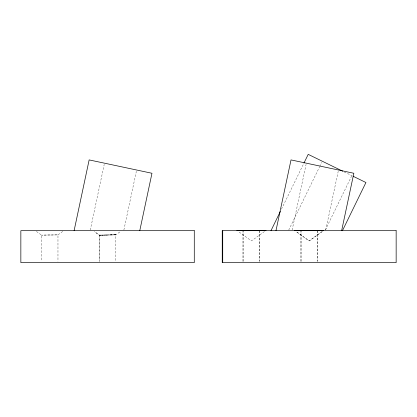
<?xml version="1.0" encoding="UTF-8"?>
<svg xmlns="http://www.w3.org/2000/svg" width="417" height="417" viewBox="0 0 417 417"><rect width="100%" height="100%" fill="white"/><g stroke="black" fill="none" stroke-linecap="round" stroke-linejoin="round"><path stroke-width="0.31" stroke-dasharray="2.08 1.56" d="M242.934 261.36L242.939 230.69M243.408 261.36L243.419 230.69M300.746 261.36L300.751 230.69M301.22 261.36L301.225 230.69M90.27 230.054L104.219 164.449M123.865 230.064L136.359 171.283M292.14 230.054L306.083 164.449M325.734 230.064L338.229 171.283M281.491 209.131L303.659 163.683M288.71 230.111L319.479 167.024M319.761 166.446L321.742 162.395M325.276 230.111L351.839 175.64M62.717 231.451L57.968 234.87L49.686 235.047M100.461 235.089L115.77 234.875L120.534 231.451M264.482 231.534L251.441 240.906L238.404 231.534M322.179 231.534L309.138 240.906L296.096 231.534M322.299 231.534L309.263 240.906L296.221 231.534M115.77 234.875L107.967 234.953M110.25 234.922L115.77 234.787L115.78 261.991M115.462 234.797L99.387 235.214L94.633 231.821M106.471 235.021L99.387 235.214L99.35 261.365L99.35 235.125L94.221 231.43M100.273 235.094L99.361 235.125L107.961 235.032M49.675 234.953L41.554 235.136L57.968 234.87L57.968 261.35M344.207 171.919L352.235 175.838M36.404 231.43L41.58 235.125L41.538 261.36M317.645 230.69L317.65 261.36M317.165 230.69L317.175 261.36M259.833 230.69L259.838 261.36M259.358 230.69L259.364 261.36"/><path stroke-width="0.63" d="M74.101 230.69L89.144 159.914L151.97 173.269L139.768 230.69M275.971 230.69L291.014 159.914L353.84 173.269L341.638 230.69M270.977 230.69L280.354 211.461M303.941 163.099L308.205 154.363L342.701 171.184M342.44 230.69L365.938 182.521L353.241 176.328M236.835 230.408L266.046 230.408M294.532 230.408L323.743 230.408M222.72 230.69L222.72 262.637M194.28 230.69L20.85 230.69L20.85 262.637L194.28 262.637L194.28 230.69M396.15 230.69L222.245 230.69L222.245 262.637L396.15 262.637L396.15 230.69"/></g></svg>
